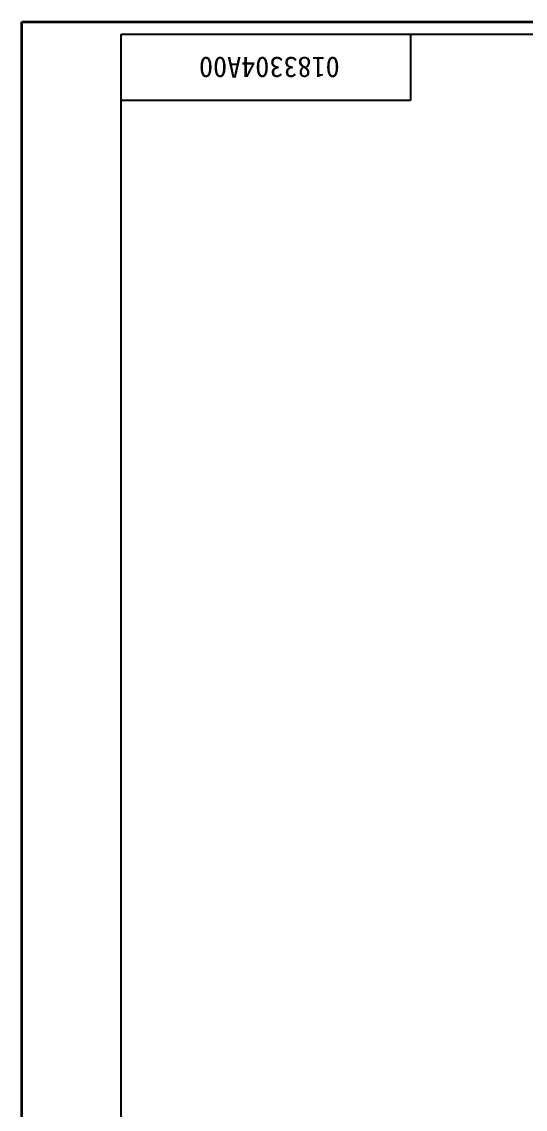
# Model space of a CAD drawing. Header units: millimetres. Extents: x 120 to 9117, y 110 to 4090.
# Drawn here: x 120 to 1337, y 1462 to 4090 of the extents above; entities that cross this region are included whole.
import ezdxf

# ---------------------------------------------------------------- set-up
doc = ezdxf.new("R2010")
doc.units = ezdxf.units.MM
doc.header["$LTSCALE"] = 20
doc.layers.add('图框 (ISO)', color=7, linetype='Continuous', lineweight=35)
doc.styles.add('文本样式74', font='SimSun.ttf')

# ---------------------------------------------------------------- blocks, each defined once
blk = doc.blocks.new('图框 最新国标')
at = {"layer": '图框 (ISO)'}
for p, q in [((6, 7), (6, 204.5)), ((6, 204.5), (291.5, 204.5))]:
    blk.add_line(p, q, dxfattribs=at)
at = {"layer": '图框 (ISO)', "color": 7, "linetype": 'Continuous', "lineweight": 25}
for p, q in [((18, 203), (290, 203)), ((18, 7), (18, 203)), ((18, 203), (290, 203)), ((53, 203), (53, 195)), ((53, 195), (18, 195))]:
    blk.add_line(p, q, dxfattribs=at)
at = {"layer": '图框 (ISO)', "style": '文本样式74'}
blk.add_attdef('零件代号_001', (44.43, 200.25), '', height=2.5, rotation=180, dxfattribs=at)

msp = doc.modelspace()

# ---------------------------------------------------------------- block references
at = {"xscale": 20, "yscale": 20, "zscale": 20}
msp.add_blockref('图框 最新国标', (0, 0), dxfattribs=at).add_auto_attribs({'零件代号_001': '0183304A00'})

doc.saveas('drawing.dxf')
